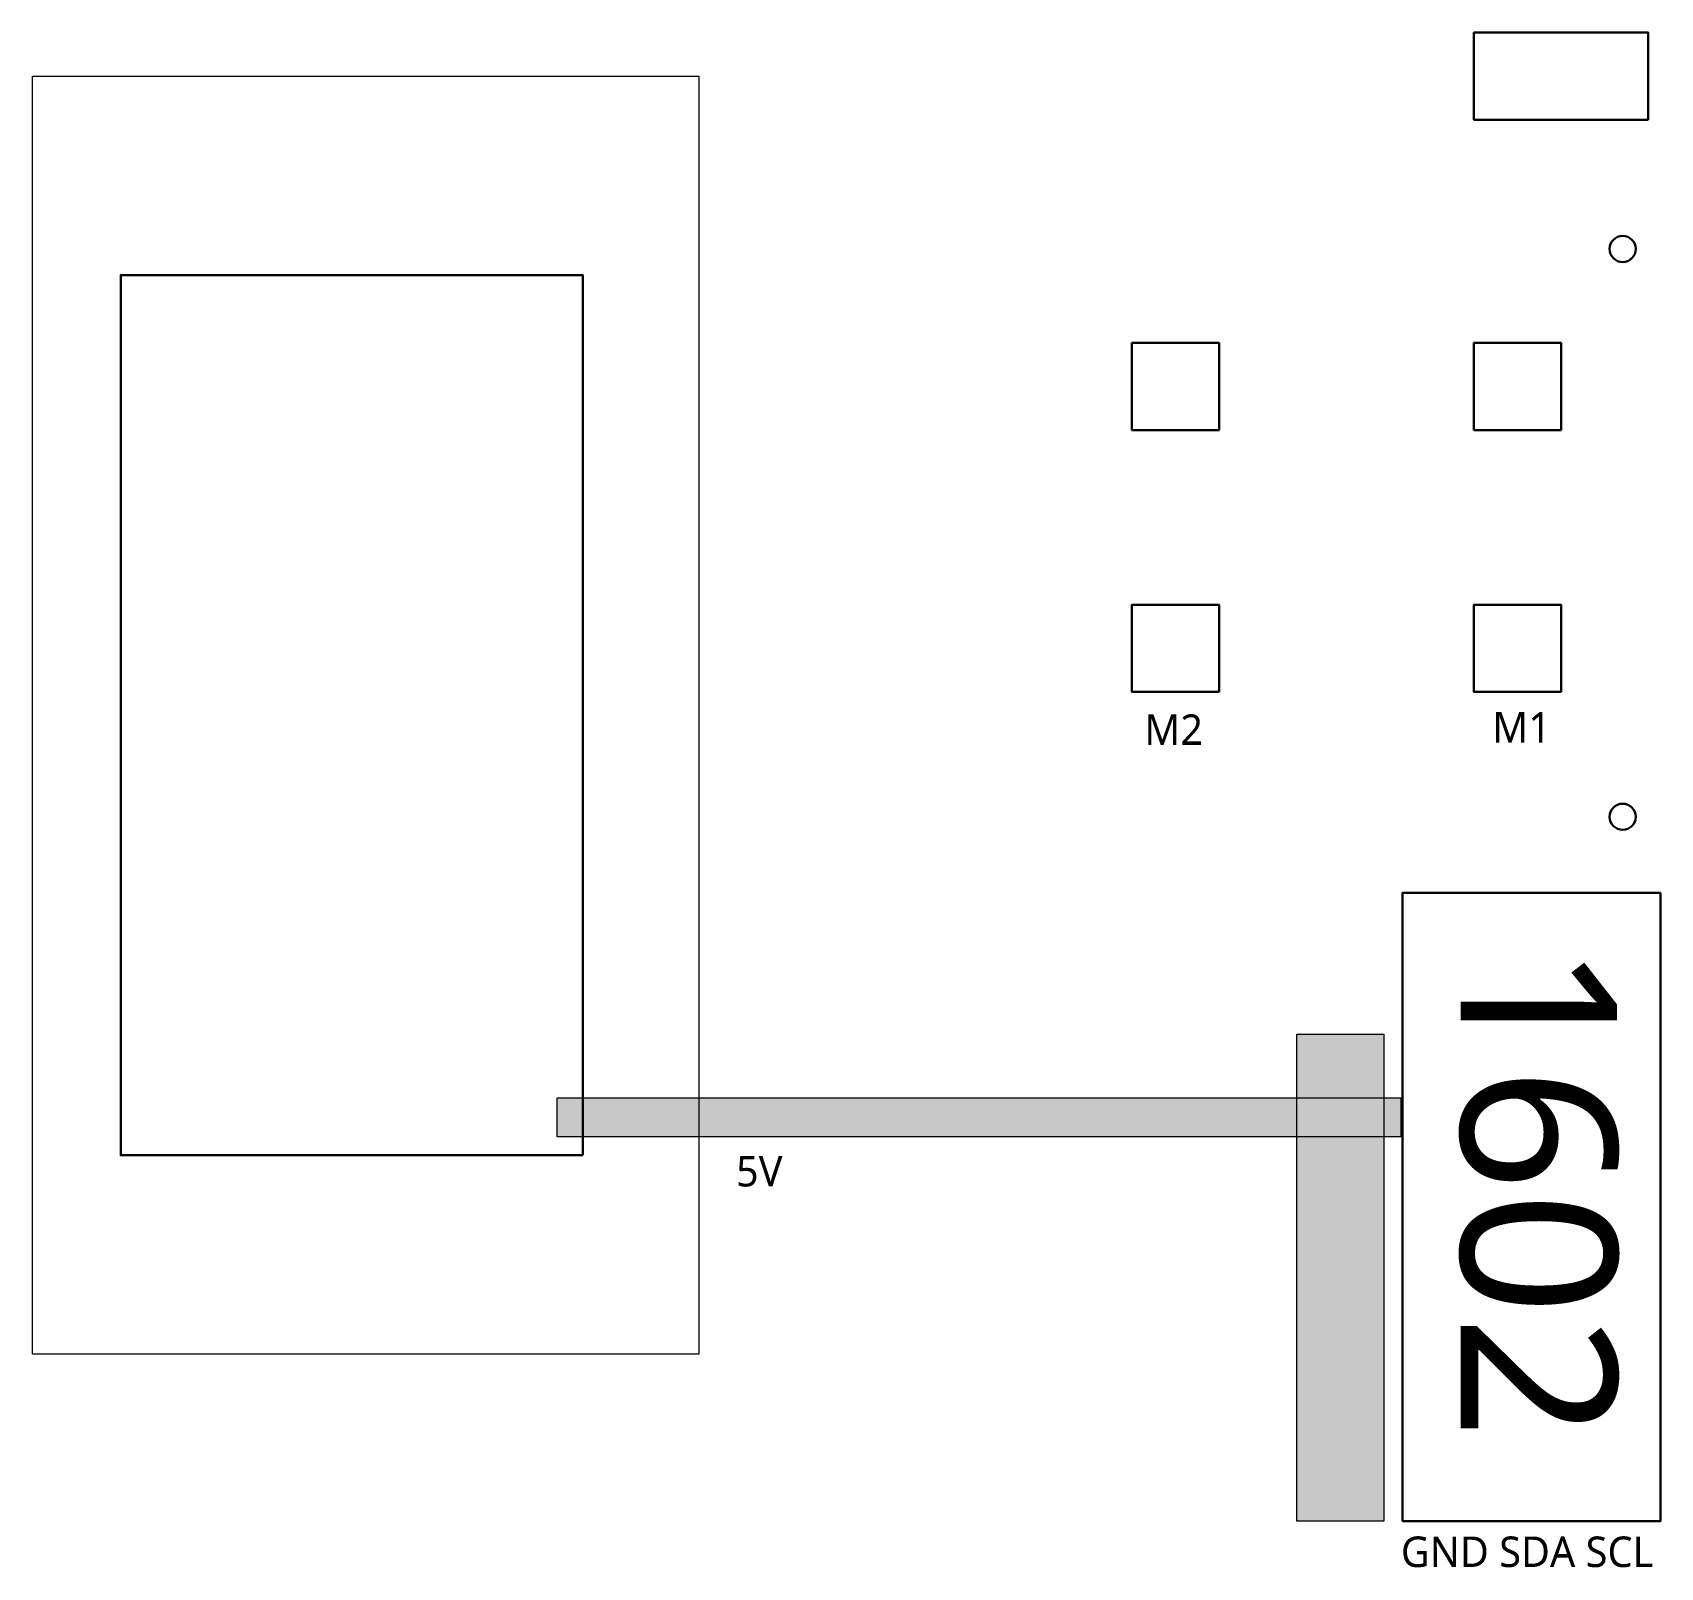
# Model space of a CAD drawing. Header units: centimetres. Extents: x 0.4 to 19.1, y -28.3 to -10.7.
import ezdxf

# ---------------------------------------------------------------- set-up
doc = ezdxf.new("R2010")
doc.units = ezdxf.units.CM
doc.header["$MEASUREMENT"] = 0
doc.layers.add('图层 1', color=7, linetype='Continuous', lineweight=0)
picture_1 = doc.add_image_def('image1.png', size_in_pixel=(1000, 528))

msp = doc.modelspace()

# ---------------------------------------------------------------- hatches: boundary and pattern name
at = {"layer": '图层 1', "true_color": 0xe71f19, "transparency": 33554687}
h = msp.add_hatch(color=22, dxfattribs=at)
h.dxf.hatch_style = 2
h.paths.add_polyline_path([(15.944, -27.787), (14.944, -27.787), (14.944, -22.198), (15.944, -22.198)])
at = {"layer": '图层 1', "true_color": 0xe60012, "transparency": 33554687}
h = msp.add_hatch(color=1, dxfattribs=at)
h.dxf.hatch_style = 2
h.paths.add_polyline_path([(16.139, -23.374), (6.46, -23.374), (6.46, -22.928), (16.139, -22.928)])

# ---------------------------------------------------------------- linework, layer by layer
at = {"layer": '图层 1', "color": 154, "lineweight": 35, "true_color": 0x17499d}
for points in [[(18.977, -11.704), (16.977, -11.704), (16.977, -10.704), (18.977, -10.704)], [(14.054, -15.265), (13.054, -15.265), (13.054, -14.265), (14.054, -14.265)], [(17.977, -15.265), (16.977, -15.265), (16.977, -14.265), (17.977, -14.265)], [(14.054, -18.27), (13.054, -18.27), (13.054, -17.27), (14.054, -17.27)], [(17.977, -18.27), (16.977, -18.27), (16.977, -17.27), (17.977, -17.27)], [(16.158, -27.787), (16.158, -20.577), (19.118, -20.577), (19.118, -27.787)]]:
    msp.add_lwpolyline(points, close=True, dxfattribs=at)
at = {"layer": '图层 1', "color": 22, "lineweight": 35, "true_color": 0xe71f19}
msp.add_lwpolyline([(6.752, -23.587), (1.452, -23.587), (1.452, -13.487), (6.752, -13.487)], close=True, dxfattribs=at)
at = {"layer": '图层 1'}
for points in [[(15.944, -27.787), (14.944, -27.787), (14.944, -22.198), (15.944, -22.198)], [(16.139, -23.374), (6.46, -23.374), (6.46, -22.928), (16.139, -22.928)]]:
    msp.add_lwpolyline(points, close=True, dxfattribs=at)
at = {"layer": '图层 1', "color": 154, "lineweight": 35, "true_color": 0x17499d}
for centre in [(18.684, -13.187), (18.684, -19.703)]:
    msp.add_circle(centre, 0.15, dxfattribs=at)

# ---------------------------------------------------------------- texts
at = {"layer": '图层 1', "char_height": 0.2, "attachment_point": 7}
for s, insert in [('\\C154;\\c10307863;\\FMicrosoft YaHei Light|b0|i0|c1;\\H0.349673;\\W1.000000;M2', (13.196, -18.878)), ('\\C164;\\c9384203;\\FMicrosoft YaHei Light|b0|i0|c1;\\H0.349673;\\W1.000000;M1', (17.188, -18.851)), ('\\C154;\\c10307863;\\FMicrosoft YaHei Light|b0|i0|c1;\\H0.349673;\\W1.000000;5V', (8.511, -23.95)), ('\\C154;\\c10307863;\\FMicrosoft YaHei Light|b0|i0|c1;\\H0.349673;\\W1.000000;GND SDA SCL', (16.139, -28.317))]:
    msp.add_mtext(s, dxfattribs=dict(at, insert=insert))
at = {"layer": '图层 1', "insert": (16.801, -21.155), "char_height": 0.2, "attachment_point": 7, "rotation": 270}
msp.add_mtext('\\C154;\\c10307863;\\FMicrosoft YaHei Light|b0|i0|c1;\\H1.794520;\\W1.064893;1602', dxfattribs=at)

# ---------------------------------------------------------------- pictures from other files: only their frames are drawn
at = {"layer": '图层 1'}
image = msp.add_image(picture_1, insert=(0.44, -11.204), size_in_units=(14.667, 7.646), rotation=-90, dxfattribs=at)

doc.saveas('drawing.dxf')
